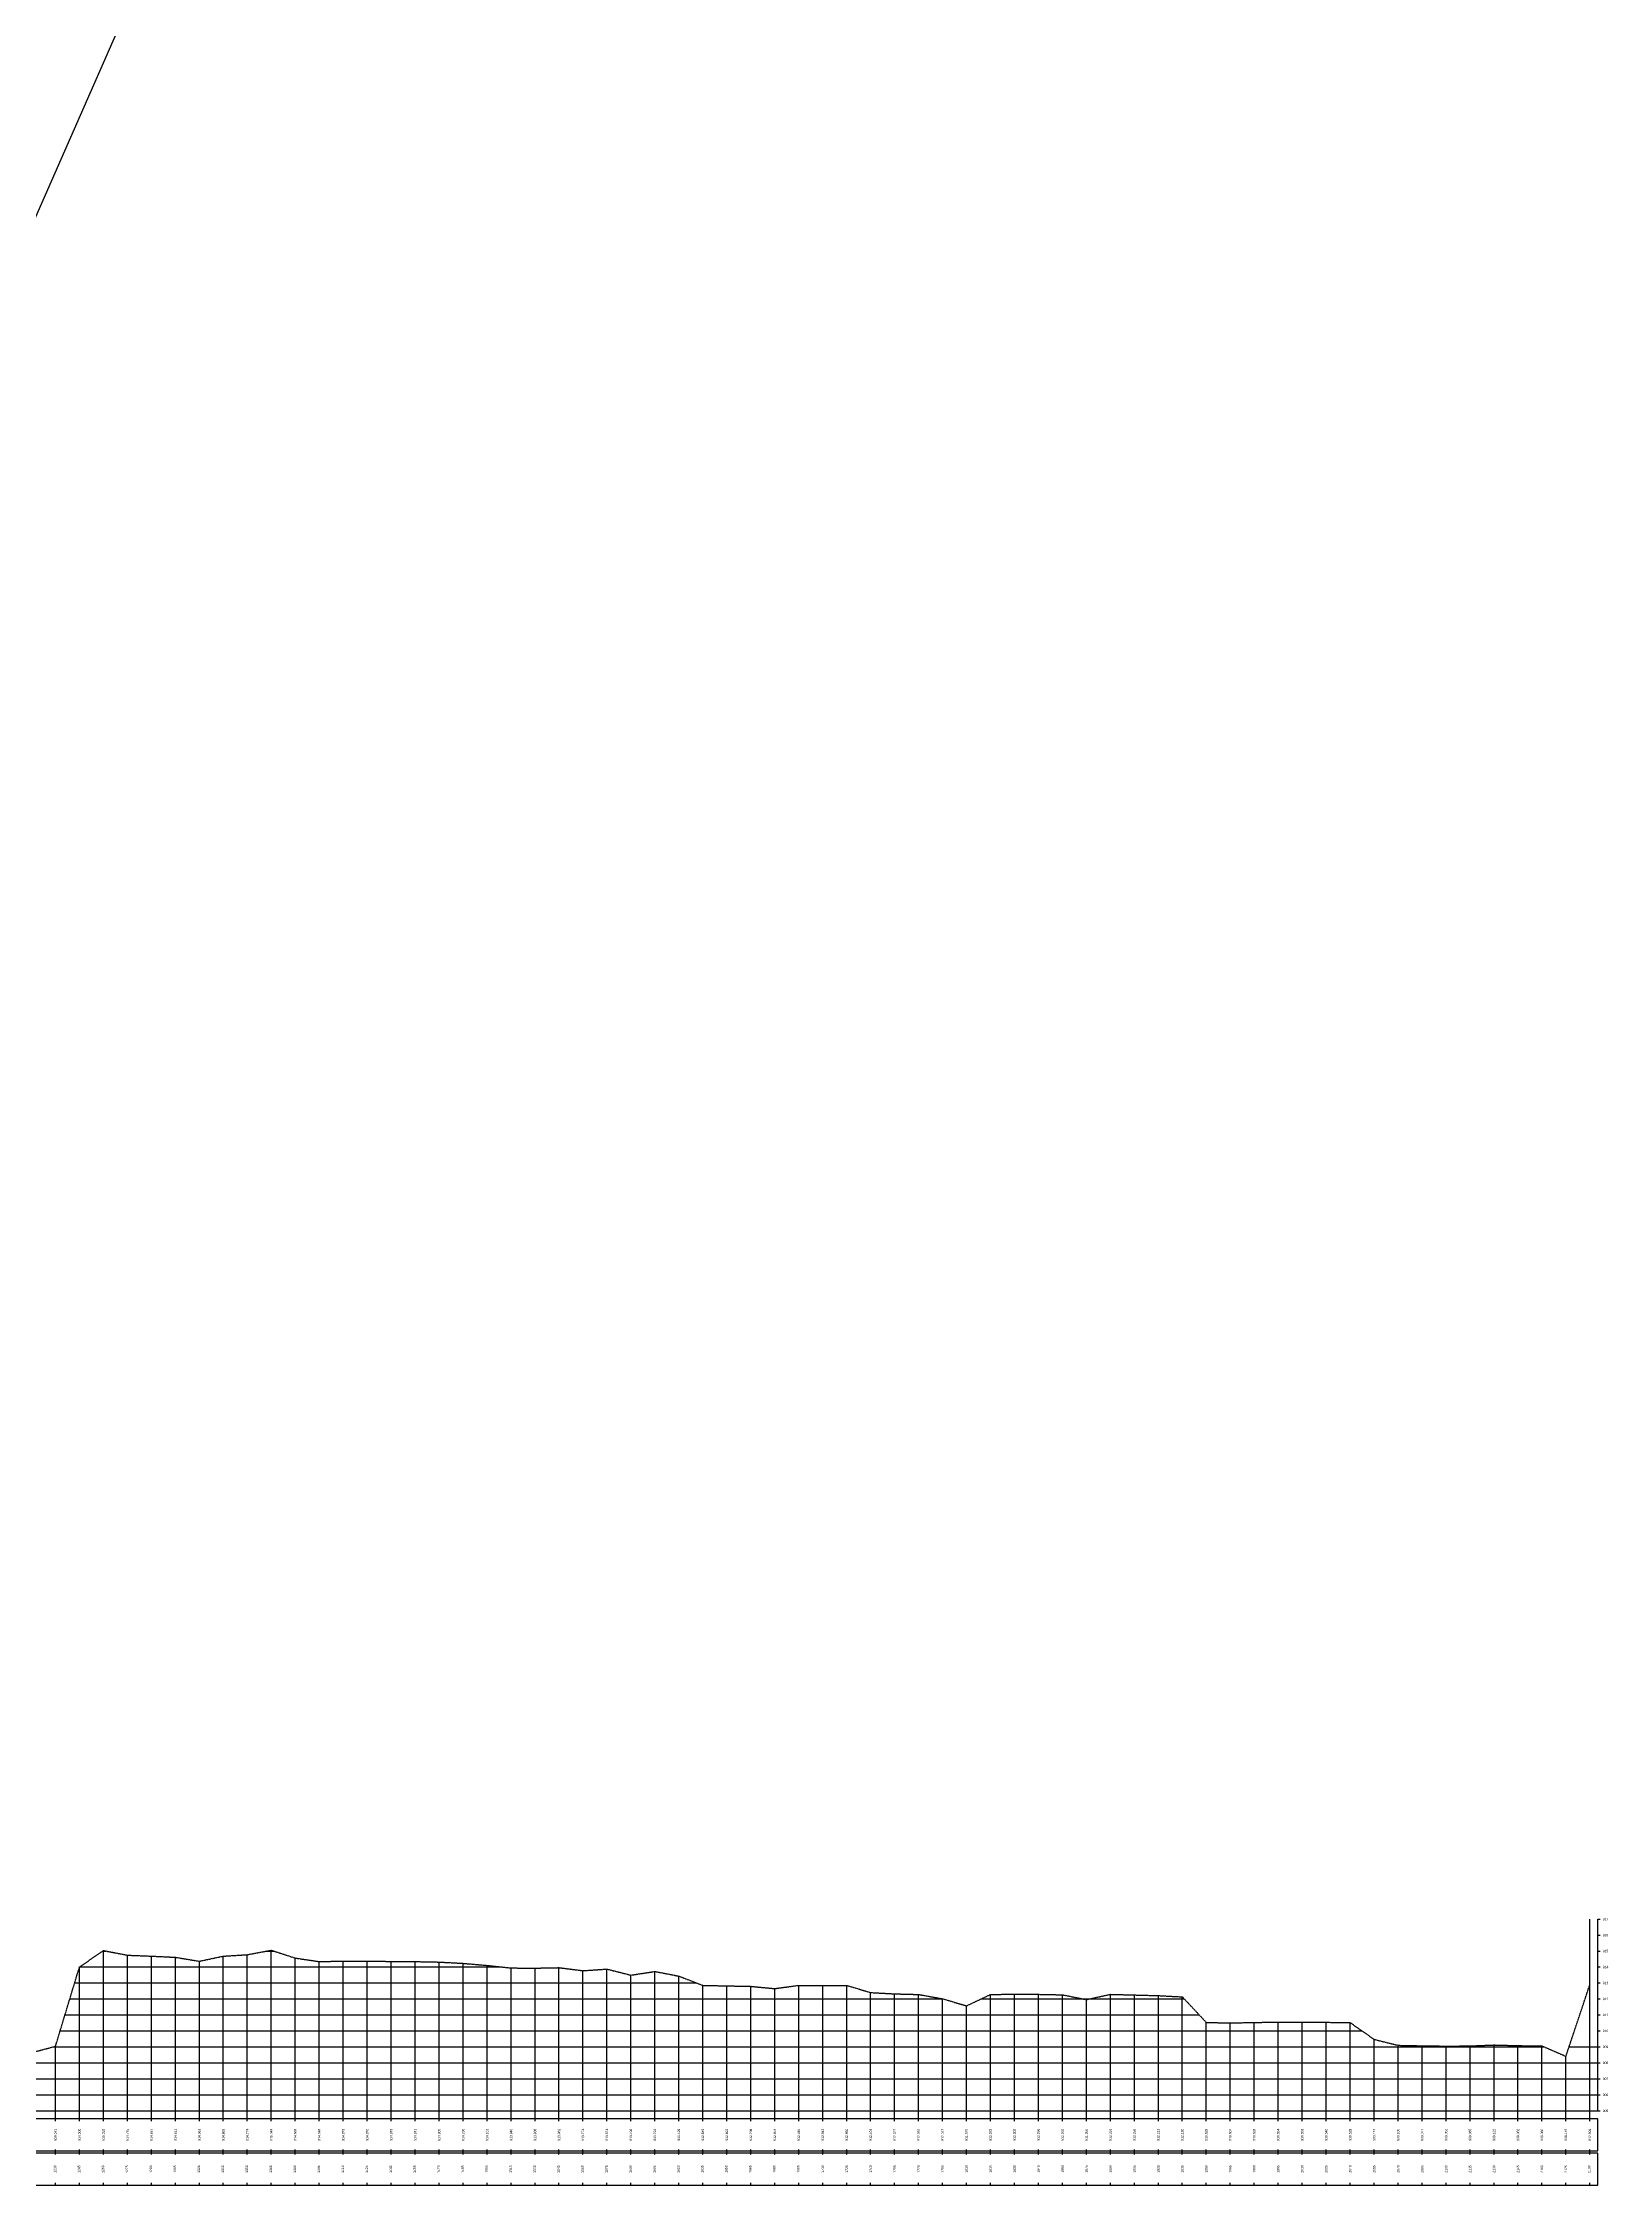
# Model space of a CAD drawing. Header units: millimetres. Extents: x 1478788 to 1486142, y 824439 to 831516.
# Drawn here: x 1480181 to 1481160, y 824439 to 825780 of the extents above; entities that cross this region are included whole.
import ezdxf
from ezdxf.enums import TextEntityAlignment as Align

# ---------------------------------------------------------------- set-up
doc = ezdxf.new("R2010")
doc.units = ezdxf.units.MM
doc.linetypes.add('HIDDEN', pattern=[0.375, 0.25, -0.125])
for name, color, linetype in [('Boundary', 6, 'Continuous'), ('Chainage_TXT', 7, 'Continuous'), ('GL', 3, 'HIDDEN'), ('GRID', 8, 'Continuous'), ('SCALE_LINE', 1, 'Continuous'), ('TitleBox', 7, 'Continuous')]:
    doc.layers.add(name, color=color, linetype=linetype)
doc.styles.get("Standard").update_dxf_attribs({"font": 'arial.ttf'})

msp = doc.modelspace()

# ---------------------------------------------------------------- linework, layer by layer
at = {"layer": 'Boundary'}
msp.add_polyline3d([(1479801.8, 825379.7, 0), (1479705.7, 825158.9, 0), (1479731, 825085.8, 0), (1479826.6, 825043.7, 0), (1479894, 825071.8, 0), (1480003.7, 825278.3, 0), (1480344.1, 826053.3, 0), (1480338.5, 826177.5, 0), (1479926.4, 826541.9, 0), (1479849.1, 826755.5, 0), (1481107.8, 826841.5, 0), (1481148.6, 826920.2, 0), (1481127.5, 827024.2, 0), (1481040.3, 827074.8, 0), (1479693.5, 827010.1, 0), (1479566.5, 826956.5, 0), (1479542.6, 826828.7, 0), (1479743.8, 826295.7, 0), (1480061.5, 826024.5, 0), (1479801.7, 825379.6, 0)], dxfattribs=at)
at = {"layer": 'Chainage_TXT'}
for p, q in [((1480218.2, 824585.5), (1480220.1, 824585.5)), ((1480218.6, 824480.5), (1480218.6, 824585.8)), ((1480233.6, 824480.5), (1480233.6, 824582.9)), ((1480308.6, 824480.5), (1480308.6, 824583.2)), ((1480320.9, 824585.5), (1480325.1, 824585.5)), ((1480323.6, 824480.5), (1480323.6, 824586)), ((1481148.6, 824480.5), (1481148.6, 824595.5)), ((1480203.6, 824480.5), (1480203.6, 824575.5)), ((1480203.6, 824575.5), (1480468, 824575.5)), ((1480248.6, 824480.5), (1480248.6, 824582.3)), ((1480263.6, 824480.5), (1480263.6, 824581.6)), ((1480278.6, 824480.5), (1480278.6, 824579.1)), ((1480293.6, 824480.5), (1480293.6, 824582.3)), ((1480338.6, 824480.5), (1480338.6, 824581.1)), ((1480353.6, 824480.5), (1480353.6, 824578.9)), ((1480368.6, 824480.5), (1480368.6, 824579.2)), ((1480383.6, 824480.5), (1480383.6, 824579.2)), ((1480398.6, 824480.5), (1480398.6, 824579)), ((1480413.6, 824480.5), (1480413.6, 824578.9)), ((1480428.6, 824480.5), (1480428.6, 824578.6)), ((1480443.6, 824480.5), (1480443.6, 824577.8)), ((1480458.6, 824480.5), (1480458.6, 824576.5)), ((1480473.6, 824480.5), (1480473.6, 824574.9)), ((1480488.6, 824480.5), (1480488.6, 824574.8)), ((1480503.6, 824480.5), (1480503.6, 824575.1)), ((1480518.6, 824480.5), (1480518.6, 824573.2)), ((1480533.6, 824480.5), (1480533.6, 824574.2)), ((1480548.6, 824480.5), (1480548.6, 824570.4)), ((1480563.6, 824480.5), (1480563.6, 824572.7)), ((1480578.6, 824480.5), (1480578.6, 824569.8)), ((1480200.6, 824565.5), (1480589.7, 824565.5)), ((1480593.6, 824480.5), (1480593.6, 824564)), ((1480608.6, 824480.5), (1480608.6, 824563.7)), ((1480623.6, 824480.5), (1480623.6, 824563.4)), ((1480638.6, 824480.5), (1480638.6, 824562)), ((1480653.6, 824480.5), (1480653.6, 824564)), ((1480668.6, 824480.5), (1480668.6, 824563.9)), ((1480683.6, 824480.5), (1480683.6, 824564)), ((1480698.6, 824480.5), (1480698.6, 824559.5)), ((1480713.6, 824480.5), (1480713.6, 824558.7)), ((1480728.6, 824480.5), (1480728.6, 824558.3)), ((1480743.6, 824480.5), (1480743.6, 824555.6)), ((1480773.6, 824480.5), (1480773.6, 824558.3)), ((1480788.6, 824480.5), (1480788.6, 824558.5)), ((1480803.6, 824480.5), (1480803.6, 824558.4)), ((1480818.6, 824480.5), (1480818.6, 824558.1)), ((1480848.6, 824480.5), (1480848.6, 824558.4)), ((1480863.6, 824480.5), (1480863.6, 824558)), ((1480878.6, 824480.5), (1480878.6, 824557.6)), ((1480893.6, 824480.5), (1480893.6, 824556.8)), ((1480194.5, 824545.5), (1480904.2, 824545.5)), ((1480197.5, 824555.5), (1480744, 824555.5)), ((1480758.6, 824480.5), (1480758.6, 824551.2)), ((1480767.6, 824555.5), (1480894.8, 824555.5)), ((1480833.6, 824480.5), (1480833.6, 824555.5)), ((1480191.5, 824535.5), (1481006.1, 824535.5)), ((1480908.6, 824480.5), (1480908.6, 824540.8)), ((1480923.6, 824480.5), (1480923.6, 824540.5)), ((1480938.6, 824480.5), (1480938.6, 824540.8)), ((1480953.6, 824480.5), (1480953.6, 824541)), ((1480968.6, 824480.5), (1480968.6, 824541)), ((1480983.6, 824480.5), (1480983.6, 824540.9)), ((1480998.6, 824480.5), (1480998.6, 824540.7)), ((1481013.6, 824480.5), (1481013.6, 824530.2)), ((1478953.6, 824515.5), (1481153.6, 824515.5)), ((1480187, 824525.5), (1481120, 824525.5)), ((1480188.6, 824480.5), (1480188.6, 824525.9)), ((1481028.6, 824480.5), (1481028.6, 824526.5)), ((1481043.6, 824480.5), (1481043.6, 824526.2)), ((1481058.6, 824480.5), (1481058.6, 824526)), ((1481073.6, 824480.5), (1481073.6, 824526.1)), ((1481088.6, 824480.5), (1481088.6, 824526.7)), ((1481103.6, 824480.5), (1481103.6, 824526.3)), ((1481118.6, 824480.5), (1481118.6, 824526.1)), ((1481133.6, 824480.5), (1481133.6, 824519.6)), ((1481135.5, 824525.5), (1481153.6, 824525.5)), ((1478953.6, 824505.5), (1481153.6, 824505.5)), ((1478953.6, 824495.5), (1481153.6, 824495.5)), ((1478953.6, 824485.5), (1481153.6, 824485.5))]:
    msp.add_line(p, q, dxfattribs=at)
at = {"layer": 'GL'}
msp.add_lwpolyline([(1480173.6, 824521.9), (1480188.6, 824525.9), (1480203.6, 824575.5), (1480218.6, 824585.8), (1480233.6, 824582.9), (1480248.6, 824582.3), (1480263.6, 824581.6), (1480278.6, 824579.1), (1480293.6, 824582.3), (1480308.6, 824583.2), (1480323.6, 824586), (1480338.6, 824581.1), (1480353.6, 824578.9), (1480368.6, 824579.2), (1480383.6, 824579.2), (1480398.6, 824579), (1480413.6, 824578.9), (1480428.6, 824578.6), (1480443.6, 824577.8), (1480458.6, 824576.5), (1480473.6, 824574.9), (1480488.6, 824574.8), (1480503.6, 824575.1), (1480518.6, 824573.2), (1480533.6, 824574.2), (1480548.6, 824570.4), (1480563.6, 824572.7), (1480578.6, 824569.8), (1480593.6, 824564), (1480608.6, 824563.7), (1480623.6, 824563.4), (1480638.6, 824562), (1480653.6, 824564), (1480668.6, 824563.9), (1480683.6, 824564), (1480698.6, 824559.5), (1480713.6, 824558.7), (1480728.6, 824558.3), (1480743.6, 824555.6), (1480758.6, 824551.2), (1480773.6, 824558.3), (1480788.6, 824558.5), (1480803.6, 824558.4), (1480818.6, 824558.1), (1480833.6, 824555.1), (1480848.6, 824558.4), (1480863.6, 824558), (1480878.6, 824557.6), (1480893.6, 824556.8), (1480908.6, 824540.8), (1480923.6, 824540.5), (1480938.6, 824540.8), (1480953.6, 824541), (1480968.6, 824541), (1480983.6, 824540.9), (1480998.6, 824540.7), (1481013.6, 824530.2), (1481028.6, 824526.5), (1481043.6, 824526.2), (1481058.6, 824526), (1481073.6, 824526.1), (1481088.6, 824526.7), (1481103.6, 824526.3), (1481118.6, 824526.1), (1481133.6, 824519.6), (1481148.6, 824564.5)], dxfattribs=at)
at = {"layer": 'GRID'}
for p, q in [((1481148.6, 824485.5), (1481148.6, 824605.5)), ((1480218.2, 824585.5), (1480220.1, 824585.5)), ((1480320.9, 824585.5), (1480325.1, 824585.5)), ((1480203.6, 824575.5), (1480468, 824575.5)), ((1480200.6, 824565.5), (1480589.7, 824565.5)), ((1480194.5, 824545.5), (1480904.2, 824545.5)), ((1480197.5, 824555.5), (1480744, 824555.5)), ((1480767.6, 824555.5), (1480894.8, 824555.5)), ((1480191.5, 824535.5), (1481006.1, 824535.5)), ((1478958.6, 824515.5), (1481148.6, 824515.5)), ((1480187, 824525.5), (1481120, 824525.5)), ((1481135.5, 824525.5), (1481148.6, 824525.5)), ((1478958.6, 824505.5), (1481148.6, 824505.5)), ((1478958.6, 824495.5), (1481148.6, 824495.5))]:
    msp.add_line(p, q, dxfattribs=at)
at = {"layer": 'SCALE_LINE', "color": 6}
for p, q in [((1481153.6, 824485.5), (1481153.6, 824605.5)), ((1481153.6, 824605.5), (1481155.1, 824605.5)), ((1481153.6, 824595.5), (1481155.1, 824595.5)), ((1481153.6, 824585.5), (1481155.1, 824585.5)), ((1481153.6, 824575.5), (1481155.1, 824575.5)), ((1481153.6, 824565.5), (1481155.1, 824565.5)), ((1481153.6, 824555.5), (1481155.1, 824555.5)), ((1481153.6, 824545.5), (1481155.1, 824545.5)), ((1481153.6, 824535.5), (1481155.1, 824535.5)), ((1481153.6, 824525.5), (1481155.1, 824525.5)), ((1481153.6, 824515.5), (1481155.1, 824515.5)), ((1481153.6, 824505.5), (1481155.1, 824505.5)), ((1481153.6, 824495.5), (1481155.1, 824495.5)), ((1481153.6, 824485.5), (1481155.1, 824485.5))]:
    msp.add_line(p, q, dxfattribs=at)
at = {"layer": 'TitleBox'}
for p, q in [((1480188.6, 824479), (1480188.6, 824482)), ((1480203.6, 824479), (1480203.6, 824482)), ((1480218.6, 824479), (1480218.6, 824482)), ((1480233.6, 824479), (1480233.6, 824482)), ((1480248.6, 824479), (1480248.6, 824482)), ((1480263.6, 824479), (1480263.6, 824482)), ((1480278.6, 824479), (1480278.6, 824482)), ((1480293.6, 824479), (1480293.6, 824482)), ((1480308.6, 824479), (1480308.6, 824482)), ((1480323.6, 824479), (1480323.6, 824482)), ((1480338.6, 824479), (1480338.6, 824482)), ((1480353.6, 824479), (1480353.6, 824482)), ((1480368.6, 824479), (1480368.6, 824482)), ((1480383.6, 824479), (1480383.6, 824482)), ((1480398.6, 824479), (1480398.6, 824482)), ((1480413.6, 824479), (1480413.6, 824482)), ((1480428.6, 824479), (1480428.6, 824482)), ((1480443.6, 824479), (1480443.6, 824482)), ((1480458.6, 824479), (1480458.6, 824482)), ((1480473.6, 824479), (1480473.6, 824482)), ((1480488.6, 824479), (1480488.6, 824482)), ((1480503.6, 824479), (1480503.6, 824482)), ((1480518.6, 824479), (1480518.6, 824482)), ((1480533.6, 824479), (1480533.6, 824482)), ((1480548.6, 824479), (1480548.6, 824482)), ((1480563.6, 824479), (1480563.6, 824482)), ((1480578.6, 824479), (1480578.6, 824482)), ((1480593.6, 824479), (1480593.6, 824482)), ((1480608.6, 824479), (1480608.6, 824482)), ((1480623.6, 824479), (1480623.6, 824482)), ((1480638.6, 824479), (1480638.6, 824482)), ((1480653.6, 824479), (1480653.6, 824482)), ((1480668.6, 824479), (1480668.6, 824482)), ((1480683.6, 824479), (1480683.6, 824482)), ((1480698.6, 824479), (1480698.6, 824482)), ((1480713.6, 824479), (1480713.6, 824482)), ((1480728.6, 824479), (1480728.6, 824482)), ((1480743.6, 824479), (1480743.6, 824482)), ((1480758.6, 824479), (1480758.6, 824482)), ((1480773.6, 824479), (1480773.6, 824482)), ((1480788.6, 824479), (1480788.6, 824482)), ((1480803.6, 824479), (1480803.6, 824482)), ((1480818.6, 824479), (1480818.6, 824482)), ((1480833.6, 824479), (1480833.6, 824482)), ((1480848.6, 824479), (1480848.6, 824482)), ((1480863.6, 824479), (1480863.6, 824482)), ((1480878.6, 824479), (1480878.6, 824482)), ((1480893.6, 824479), (1480893.6, 824482)), ((1480908.6, 824479), (1480908.6, 824482)), ((1480923.6, 824479), (1480923.6, 824482)), ((1480938.6, 824479), (1480938.6, 824482)), ((1480953.6, 824479), (1480953.6, 824482)), ((1480968.6, 824479), (1480968.6, 824482)), ((1480983.6, 824479), (1480983.6, 824482)), ((1480998.6, 824479), (1480998.6, 824482)), ((1481013.6, 824479), (1481013.6, 824482)), ((1481028.6, 824479), (1481028.6, 824482)), ((1481043.6, 824479), (1481043.6, 824482)), ((1481058.6, 824479), (1481058.6, 824482)), ((1481073.6, 824479), (1481073.6, 824482)), ((1481088.6, 824479), (1481088.6, 824482)), ((1481103.6, 824479), (1481103.6, 824482)), ((1481118.6, 824479), (1481118.6, 824482)), ((1481133.6, 824479), (1481133.6, 824482)), ((1481148.6, 824479), (1481148.6, 824482)), ((1480188.6, 824458.2), (1480188.6, 824461.2)), ((1480203.6, 824458.2), (1480203.6, 824461.2)), ((1480218.6, 824458.2), (1480218.6, 824461.2)), ((1480233.6, 824458.2), (1480233.6, 824461.2)), ((1480248.6, 824458.2), (1480248.6, 824461.2)), ((1480263.6, 824458.2), (1480263.6, 824461.2)), ((1480278.6, 824458.2), (1480278.6, 824461.2)), ((1480293.6, 824458.2), (1480293.6, 824461.2)), ((1480308.6, 824458.2), (1480308.6, 824461.2)), ((1480323.6, 824458.2), (1480323.6, 824461.2)), ((1480338.6, 824458.2), (1480338.6, 824461.2)), ((1480353.6, 824458.2), (1480353.6, 824461.2)), ((1480368.6, 824458.2), (1480368.6, 824461.2)), ((1480383.6, 824458.2), (1480383.6, 824461.2)), ((1480398.6, 824458.2), (1480398.6, 824461.2)), ((1480413.6, 824458.2), (1480413.6, 824461.2)), ((1480428.6, 824458.2), (1480428.6, 824461.2)), ((1480443.6, 824458.2), (1480443.6, 824461.2)), ((1480458.6, 824458.2), (1480458.6, 824461.2)), ((1480473.6, 824458.2), (1480473.6, 824461.2)), ((1480488.6, 824458.2), (1480488.6, 824461.2)), ((1480503.6, 824458.2), (1480503.6, 824461.2)), ((1480518.6, 824458.2), (1480518.6, 824461.2)), ((1480533.6, 824458.2), (1480533.6, 824461.2)), ((1480548.6, 824458.2), (1480548.6, 824461.2)), ((1480563.6, 824458.2), (1480563.6, 824461.2)), ((1480578.6, 824458.2), (1480578.6, 824461.2)), ((1480593.6, 824458.2), (1480593.6, 824461.2)), ((1480608.6, 824458.2), (1480608.6, 824461.2)), ((1480623.6, 824458.2), (1480623.6, 824461.2)), ((1480638.6, 824458.2), (1480638.6, 824461.2)), ((1480653.6, 824458.2), (1480653.6, 824461.2)), ((1480668.6, 824458.2), (1480668.6, 824461.2)), ((1480683.6, 824458.2), (1480683.6, 824461.2)), ((1480698.6, 824458.2), (1480698.6, 824461.2)), ((1480713.6, 824458.2), (1480713.6, 824461.2)), ((1480728.6, 824458.2), (1480728.6, 824461.2)), ((1480743.6, 824458.2), (1480743.6, 824461.2)), ((1480758.6, 824458.2), (1480758.6, 824461.2)), ((1480773.6, 824458.2), (1480773.6, 824461.2)), ((1480788.6, 824458.2), (1480788.6, 824461.2)), ((1480803.6, 824458.2), (1480803.6, 824461.2)), ((1480818.6, 824458.2), (1480818.6, 824461.2)), ((1480833.6, 824458.2), (1480833.6, 824461.2)), ((1480848.6, 824458.2), (1480848.6, 824461.2)), ((1480863.6, 824458.2), (1480863.6, 824461.2)), ((1480878.6, 824458.2), (1480878.6, 824461.2)), ((1480893.6, 824458.2), (1480893.6, 824461.2)), ((1480908.6, 824458.2), (1480908.6, 824461.2)), ((1480923.6, 824458.2), (1480923.6, 824461.2)), ((1480938.6, 824458.2), (1480938.6, 824461.2)), ((1480953.6, 824458.2), (1480953.6, 824461.2)), ((1480968.6, 824458.2), (1480968.6, 824461.2)), ((1480983.6, 824458.2), (1480983.6, 824461.2)), ((1480998.6, 824458.2), (1480998.6, 824461.2)), ((1481013.6, 824458.2), (1481013.6, 824461.2)), ((1481028.6, 824458.2), (1481028.6, 824461.2)), ((1481043.6, 824458.2), (1481043.6, 824461.2)), ((1481058.6, 824458.2), (1481058.6, 824461.2)), ((1481073.6, 824458.2), (1481073.6, 824461.2)), ((1481088.6, 824458.2), (1481088.6, 824461.2)), ((1481103.6, 824458.2), (1481103.6, 824461.2)), ((1481118.6, 824458.2), (1481118.6, 824461.2)), ((1481133.6, 824458.2), (1481133.6, 824461.2)), ((1481148.6, 824458.2), (1481148.6, 824461.2)), ((1480188.6, 824439), (1480188.6, 824440.5)), ((1480203.6, 824439), (1480203.6, 824440.5)), ((1480218.6, 824439), (1480218.6, 824440.5)), ((1480233.6, 824439), (1480233.6, 824440.5)), ((1480248.6, 824439), (1480248.6, 824440.5)), ((1480263.6, 824439), (1480263.6, 824440.5)), ((1480278.6, 824439), (1480278.6, 824440.5)), ((1480293.6, 824439), (1480293.6, 824440.5)), ((1480308.6, 824439), (1480308.6, 824440.5)), ((1480323.6, 824439), (1480323.6, 824440.5)), ((1480338.6, 824439), (1480338.6, 824440.5)), ((1480353.6, 824439), (1480353.6, 824440.5)), ((1480368.6, 824439), (1480368.6, 824440.5)), ((1480383.6, 824439), (1480383.6, 824440.5)), ((1480398.6, 824439), (1480398.6, 824440.5)), ((1480413.6, 824439), (1480413.6, 824440.5)), ((1480428.6, 824439), (1480428.6, 824440.5)), ((1480443.6, 824439), (1480443.6, 824440.5)), ((1480458.6, 824439), (1480458.6, 824440.5)), ((1480473.6, 824439), (1480473.6, 824440.5)), ((1480488.6, 824439), (1480488.6, 824440.5)), ((1480503.6, 824439), (1480503.6, 824440.5)), ((1480518.6, 824439), (1480518.6, 824440.5)), ((1480533.6, 824439), (1480533.6, 824440.5)), ((1480548.6, 824439), (1480548.6, 824440.5)), ((1480563.6, 824439), (1480563.6, 824440.5)), ((1480578.6, 824439), (1480578.6, 824440.5)), ((1480593.6, 824439), (1480593.6, 824440.5)), ((1480608.6, 824439), (1480608.6, 824440.5)), ((1480623.6, 824439), (1480623.6, 824440.5)), ((1480638.6, 824439), (1480638.6, 824440.5)), ((1480653.6, 824439), (1480653.6, 824440.5)), ((1480668.6, 824439), (1480668.6, 824440.5)), ((1480683.6, 824439), (1480683.6, 824440.5)), ((1480698.6, 824439), (1480698.6, 824440.5)), ((1480713.6, 824439), (1480713.6, 824440.5)), ((1480728.6, 824439), (1480728.6, 824440.5)), ((1480743.6, 824439), (1480743.6, 824440.5)), ((1480758.6, 824439), (1480758.6, 824440.5)), ((1480773.6, 824439), (1480773.6, 824440.5)), ((1480788.6, 824439), (1480788.6, 824440.5)), ((1480803.6, 824439), (1480803.6, 824440.5)), ((1480818.6, 824439), (1480818.6, 824440.5)), ((1480833.6, 824439), (1480833.6, 824440.5)), ((1480848.6, 824439), (1480848.6, 824440.5)), ((1480863.6, 824439), (1480863.6, 824440.5)), ((1480878.6, 824439), (1480878.6, 824440.5)), ((1480893.6, 824439), (1480893.6, 824440.5)), ((1480908.6, 824439), (1480908.6, 824440.5)), ((1480923.6, 824439), (1480923.6, 824440.5)), ((1480938.6, 824439), (1480938.6, 824440.5)), ((1480953.6, 824439), (1480953.6, 824440.5)), ((1480968.6, 824439), (1480968.6, 824440.5)), ((1480983.6, 824439), (1480983.6, 824440.5)), ((1480998.6, 824439), (1480998.6, 824440.5)), ((1481013.6, 824439), (1481013.6, 824440.5)), ((1481028.6, 824439), (1481028.6, 824440.5)), ((1481043.6, 824439), (1481043.6, 824440.5)), ((1481058.6, 824439), (1481058.6, 824440.5)), ((1481073.6, 824439), (1481073.6, 824440.5)), ((1481088.6, 824439), (1481088.6, 824440.5)), ((1481103.6, 824439), (1481103.6, 824440.5)), ((1481118.6, 824439), (1481118.6, 824440.5)), ((1481133.6, 824439), (1481133.6, 824440.5)), ((1481148.6, 824439), (1481148.6, 824440.5))]:
    msp.add_line(p, q, dxfattribs=at)
for points in [[(1478953.6, 824480.5), (1478953.6, 824460.5), (1481153.6, 824460.5), (1481153.6, 824480.5)], [(1478953.6, 824459), (1478953.6, 824439), (1481153.6, 824439), (1481153.6, 824459)]]:
    msp.add_lwpolyline(points, close=True, dxfattribs=at)

# ---------------------------------------------------------------- texts
for s, p in [('917', (1481156.6, 824605.5)), ('916', (1481156.6, 824595.5)), ('915', (1481156.6, 824585.5)), ('914', (1481156.6, 824575.5)), ('913', (1481156.6, 824565.5)), ('912', (1481156.6, 824555.5)), ('911', (1481156.6, 824545.5)), ('910', (1481156.6, 824535.5)), ('909', (1481156.6, 824525.5)), ('908', (1481156.6, 824515.5)), ('907', (1481156.6, 824505.5)), ('906', (1481156.6, 824495.5)), ('905', (1481156.6, 824485.5))]:
    msp.add_text(s, height=1.5).set_placement(p, align=Align.MIDDLE_LEFT)
for s, p in [('909.041', (1480188.6, 824470.5)), ('914.000', (1480203.6, 824470.5)), ('915.029', (1480218.6, 824470.5)), ('914.745', (1480233.6, 824470.5)), ('914.687', (1480248.6, 824470.5)), ('914.611', (1480263.6, 824470.5)), ('914.363', (1480278.6, 824470.5)), ('914.683', (1480293.6, 824470.5)), ('914.774', (1480308.6, 824470.5)), ('915.049', (1480323.6, 824470.5)), ('914.568', (1480338.6, 824470.5)), ('914.348', (1480353.6, 824470.5)), ('914.372', (1480368.6, 824470.5)), ('914.370', (1480383.6, 824470.5)), ('914.349', (1480398.6, 824470.5)), ('914.341', (1480413.6, 824470.5)), ('914.309', (1480428.6, 824470.5)), ('914.236', (1480443.6, 824470.5)), ('914.101', (1480458.6, 824470.5)), ('913.940', (1480473.6, 824470.5)), ('913.936', (1480488.6, 824470.5)), ('913.961', (1480503.6, 824470.5)), ('913.774', (1480518.6, 824470.5)), ('913.874', (1480533.6, 824470.5)), ('913.496', (1480548.6, 824470.5)), ('913.721', (1480563.6, 824470.5)), ('913.429', (1480578.6, 824470.5)), ('912.849', (1480593.6, 824470.5)), ('912.822', (1480608.6, 824470.5)), ('912.798', (1480623.6, 824470.5)), ('912.654', (1480638.6, 824470.5)), ('912.849', (1480653.6, 824470.5)), ('912.843', (1480668.6, 824470.5)), ('912.850', (1480683.6, 824470.5)), ('912.403', (1480698.6, 824470.5)), ('912.327', (1480713.6, 824470.5)), ('912.281', (1480728.6, 824470.5)), ('912.012', (1480743.6, 824470.5)), ('911.575', (1480758.6, 824470.5)), ('912.282', (1480773.6, 824470.5)), ('912.302', (1480788.6, 824470.5)), ('912.296', (1480803.6, 824470.5)), ('912.262', (1480818.6, 824470.5)), ('911.959', (1480833.6, 824470.5)), ('912.291', (1480848.6, 824470.5)), ('912.258', (1480863.6, 824470.5)), ('912.213', (1480878.6, 824470.5)), ('912.130', (1480893.6, 824470.5)), ('910.529', (1480908.6, 824470.5)), ('910.502', (1480923.6, 824470.5)), ('910.533', (1480938.6, 824470.5)), ('910.554', (1480953.6, 824470.5)), ('910.553', (1480968.6, 824470.5)), ('910.540', (1480983.6, 824470.5)), ('910.528', (1480998.6, 824470.5)), ('909.474', (1481013.6, 824470.5)), ('909.100', (1481028.6, 824470.5)), ('909.077', (1481043.6, 824470.5)), ('909.052', (1481058.6, 824470.5)), ('909.065', (1481073.6, 824470.5)), ('909.122', (1481088.6, 824470.5)), ('909.082', (1481103.6, 824470.5)), ('909.060', (1481118.6, 824470.5)), ('908.415', (1481133.6, 824470.5)), ('912.899', (1481148.6, 824470.5)), ('1230', (1480188.3, 824449)), ('1245', (1480203.3, 824449)), ('1260', (1480218.3, 824449)), ('1275', (1480233.3, 824449)), ('1290', (1480248.3, 824449)), ('1305', (1480263.3, 824449)), ('1320', (1480278.3, 824449)), ('1335', (1480293.3, 824449)), ('1350', (1480308.3, 824449)), ('1365', (1480323.3, 824449)), ('1380', (1480338.3, 824449)), ('1395', (1480353.3, 824449)), ('1410', (1480368.3, 824449)), ('1425', (1480383.3, 824449)), ('1440', (1480398.3, 824449)), ('1455', (1480413.3, 824449)), ('1470', (1480428.3, 824449)), ('1485', (1480443.3, 824449)), ('1500', (1480458.3, 824449)), ('1515', (1480473.3, 824449)), ('1530', (1480488.3, 824449)), ('1545', (1480503.3, 824449)), ('1560', (1480518.3, 824449)), ('1575', (1480533.3, 824449)), ('1590', (1480548.3, 824449)), ('1605', (1480563.3, 824449)), ('1620', (1480578.3, 824449)), ('1635', (1480593.3, 824449)), ('1650', (1480608.3, 824449)), ('1665', (1480623.3, 824449)), ('1680', (1480638.3, 824449)), ('1695', (1480653.3, 824449)), ('1710', (1480668.6, 824449.1)), ('1725', (1480683.6, 824449.1)), ('1740', (1480698.6, 824449.1)), ('1755', (1480713.6, 824449.1)), ('1770', (1480728.6, 824449.1)), ('1785', (1480743.6, 824449.1)), ('1800', (1480758.6, 824449.1)), ('1815', (1480773.6, 824449.1)), ('1830', (1480788.6, 824449.1)), ('1845', (1480803.6, 824449.1)), ('1860', (1480818.6, 824449.1)), ('1875', (1480833.6, 824449.1)), ('1890', (1480848.6, 824449.1)), ('1905', (1480863.6, 824449.1)), ('1920', (1480878.6, 824449.1)), ('1935', (1480893.6, 824449.1)), ('1950', (1480908.6, 824449.1)), ('1965', (1480923.6, 824449.1)), ('1980', (1480938.6, 824449.1)), ('1995', (1480953.6, 824449.1)), ('2010', (1480968.6, 824449.1)), ('2025', (1480983.6, 824449.1)), ('2040', (1480998.6, 824449.1)), ('2055', (1481013.6, 824449.1)), ('2070', (1481028.6, 824449.1)), ('2085', (1481043.6, 824449.1)), ('2100', (1481058.6, 824449.1)), ('2115', (1481073.6, 824449.1)), ('2130', (1481088.6, 824449.1)), ('2145', (1481103.6, 824449.1)), ('2160', (1481118.6, 824449.1)), ('2175', (1481133.6, 824449.1)), ('2190', (1481148.1, 824449))]:
    msp.add_text(s, height=1.5, rotation=90, dxfattribs=at).set_placement(p, align=Align.MIDDLE_CENTER)

doc.saveas('drawing.dxf')
